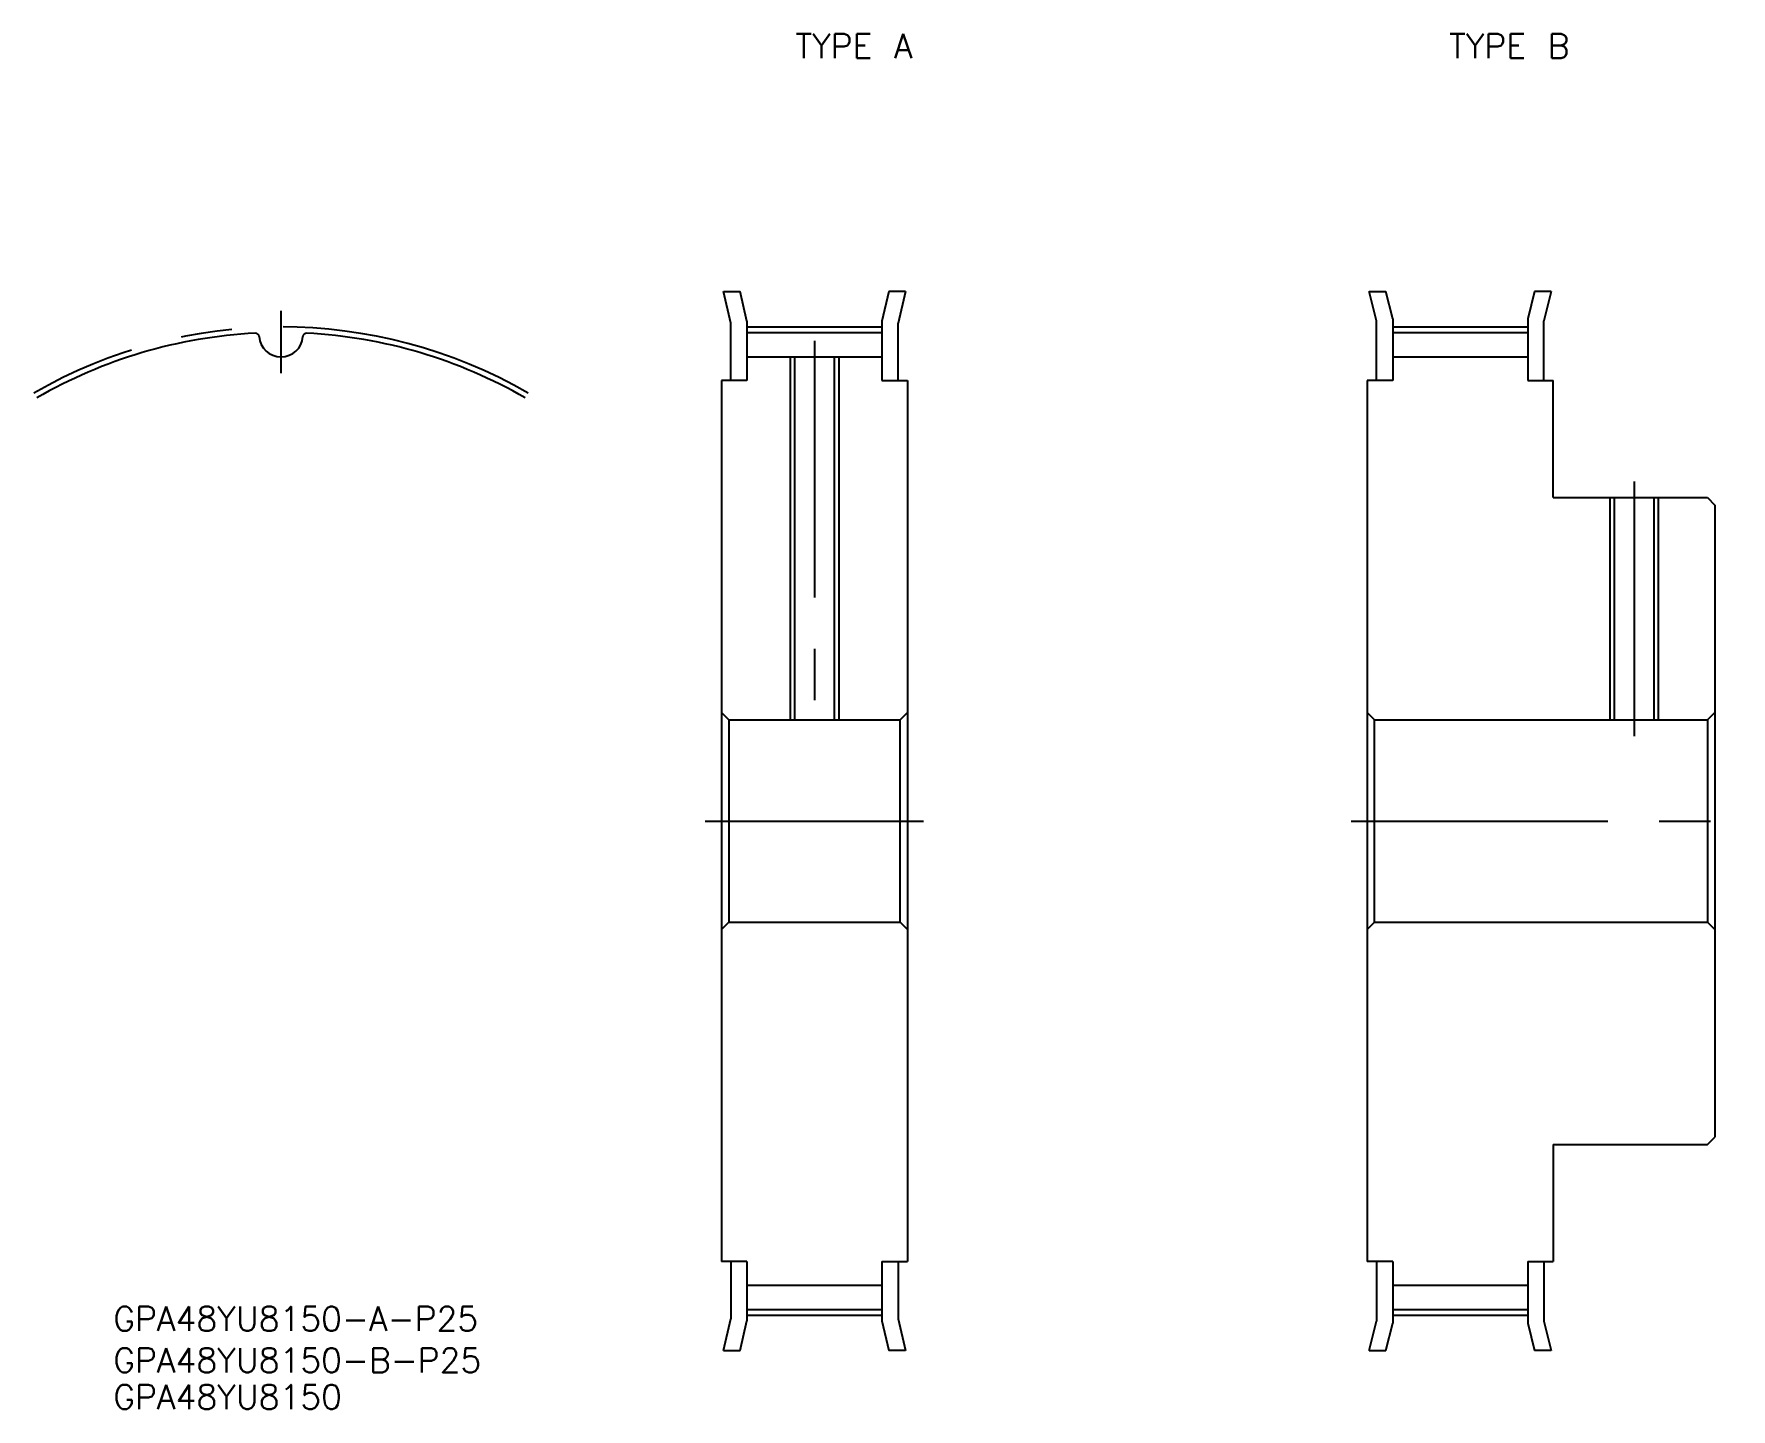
# Model space of a CAD drawing. Extents: x -31 to 179, y -73 to 97.
import ezdxf

# ---------------------------------------------------------------- set-up
doc = ezdxf.new("R2010")
doc.units = 0
doc.linetypes.add('CENTER', pattern=[50.8, 31.75, -6.35, 6.35, -6.35])
doc.layers.get('0').update_dxf_attribs({"linetype": 'CONTINUOUS'})
doc.layers.add('CENTER', color=1, linetype='CENTER')
doc.styles.get("Standard").update_dxf_attribs({"font": 'txt.shx', "height": 3, "bigfont": 'bigfont.shx'})

msp = doc.modelspace()

# ---------------------------------------------------------------- linework, layer by layer
at = {"color": 7, "linetype": 'CONTINUOUS'}
for p, q in [((55.62, 61.59), (54.72, 65.5)), ((54.72, 65.5), (56.77, 65.5)), ((57.62, 61.82), (56.77, 65.5)), ((75.17, 65.5), (74.32, 61.82)), ((77.22, 65.5), (75.17, 65.5)), ((77.22, 65.5), (76.32, 61.59)), ((135.49, 61.88), (134.59, 65.5)), ((134.59, 65.5), (136.65, 65.5)), ((137.49, 62.12), (136.65, 65.5)), ((155.03, 65.5), (154.19, 62.12)), ((157.09, 65.5), (155.03, 65.5)), ((157.09, 65.5), (156.19, 61.88)), ((55.62, 54.5), (55.62, 61.59)), ((57.62, 61.82), (57.62, 54.5)), ((74.32, 61.82), (74.32, 54.5)), ((76.32, 54.5), (76.32, 61.59)), ((135.49, 54.5), (135.49, 61.88)), ((137.49, 62.12), (137.49, 54.5)), ((154.19, 62.12), (154.19, 54.5)), ((156.19, 54.5), (156.19, 61.88)), ((57.62, 60.43), (74.32, 60.43)), ((137.49, 60.43), (154.19, 60.43)), ((57.62, 57.41), (74.32, 57.41)), ((63.51, 57.41), (63.51, 12.5)), ((68.43, 57.41), (68.43, 12.5)), ((137.49, 57.41), (154.19, 57.41)), ((54.47, 54.5), (54.47, -54.5)), ((57.62, 54.5), (54.47, 54.5)), ((74.32, 54.5), (77.47, 54.5)), ((77.47, 54.5), (77.47, -54.5)), ((134.34, 54.5), (134.34, -54.5)), ((137.49, 54.5), (134.34, 54.5)), ((154.19, 54.5), (157.34, 54.5)), ((157.34, 40), (157.34, 54.5)), ((157.34, 40), (176.43, 40)), ((164.88, 40), (164.88, 12.5)), ((169.8, 40), (169.8, 12.5)), ((176.43, 40), (177.34, 39.09)), ((177.34, 39.09), (177.34, -39.09)), ((54.47, 13.41), (55.38, 12.5)), ((77.47, 13.41), (76.57, 12.5)), ((134.34, 13.41), (135.24, 12.5)), ((177.34, 13.41), (176.43, 12.5)), ((55.38, 12.5), (76.57, 12.5)), ((55.38, 12.5), (55.38, -12.5)), ((76.57, -12.5), (76.57, 12.5)), ((135.24, 12.5), (176.43, 12.5)), ((135.24, -12.5), (135.24, 12.5)), ((176.43, 12.5), (176.43, -12.5)), ((54.47, -13.41), (55.38, -12.5)), ((55.38, -12.5), (76.57, -12.5)), ((77.47, -13.41), (76.57, -12.5)), ((134.34, -13.41), (135.24, -12.5)), ((135.24, -12.5), (176.43, -12.5)), ((177.34, -13.41), (176.43, -12.5)), ((176.43, -40), (177.34, -39.09)), ((157.34, -40), (176.43, -40)), ((157.34, -40), (157.34, -54.5)), ((57.62, -54.5), (54.47, -54.5)), ((55.62, -54.5), (55.62, -61.59)), ((57.62, -54.5), (57.62, -61.82)), ((74.32, -54.5), (77.47, -54.5)), ((74.32, -54.5), (74.32, -61.82)), ((76.32, -54.5), (76.32, -61.59)), ((137.49, -54.5), (134.34, -54.5)), ((135.49, -54.5), (135.49, -61.88)), ((137.49, -54.5), (137.49, -62.12)), ((154.19, -54.5), (157.34, -54.5)), ((154.19, -54.5), (154.19, -62.12)), ((156.19, -54.5), (156.19, -61.88)), ((57.62, -57.41), (74.32, -57.41)), ((137.49, -57.41), (154.19, -57.41)), ((57.62, -60.43), (74.32, -60.43)), ((137.49, -60.43), (154.19, -60.43)), ((54.72, -65.5), (55.62, -61.59)), ((56.77, -65.5), (57.62, -61.82)), ((74.32, -61.82), (75.17, -65.5)), ((76.32, -61.59), (77.22, -65.5)), ((134.59, -65.5), (135.49, -61.88)), ((136.65, -65.5), (137.49, -62.12)), ((154.19, -62.12), (155.03, -65.5)), ((156.19, -61.88), (157.09, -65.5)), ((54.72, -65.5), (56.77, -65.5)), ((77.22, -65.5), (75.17, -65.5)), ((134.59, -65.5), (136.65, -65.5)), ((157.09, -65.5), (155.03, -65.5))]:
    msp.add_line(p, q, dxfattribs=at)
at = {"color": 3, "linetype": 'CONTINUOUS'}
for p, q in [((62.97, 57.41), (62.97, 12.5)), ((68.97, 57.41), (68.97, 12.5)), ((164.34, 40), (164.34, 12.5)), ((170.34, 40), (170.34, 12.5))]:
    msp.add_line(p, q, dxfattribs=at)
at = {"color": 7, "linetype": 'CONTINUOUS'}
for centre, radius, start, end in [((0, 0), 60.43, 93.0224, 120), ((-3.16, 59.89), 0.453, 4.2396, 93.0224), ((0, 60.13), 2.72, 184.2396, 355.7604), ((3.16, 59.89), 0.453, 86.9776, 175.7604), ((0, 0), 60.43, 60, 86.9776)]:
    msp.add_arc(centre, radius, start, end, dxfattribs=at)
at = {"layer": 'CENTER', "color": 1, "linetype": 'CENTER'}
for p, q in [((0, 55.41), (0, 63.12)), ((57.62, 61.12), (74.32, 61.12)), ((137.49, 61.12), (154.19, 61.12)), ((65.97, 59.41), (65.97, 10.5)), ((167.34, 42), (167.34, 10.5)), ((52.47, 0), (79.47, 0)), ((132.34, 0), (179.34, 0)), ((57.62, -61.11), (74.32, -61.11)), ((137.49, -61.11), (154.19, -61.11))]:
    msp.add_line(p, q, dxfattribs=at)
msp.add_arc((0, 0), 61.12, 60, 120, dxfattribs=at)

# ---------------------------------------------------------------- texts
at = {"color": 7, "linetype": 'CONTINUOUS'}
for s, p in [('TYPE A', (63.62, 94.36)), ('TYPE B', (144.47, 94.36)), ('GPA48YU8150-A-P25', (-20.75, -63.06)), ('GPA48YU8150-B-P25', (-20.75, -68.19)), ('GPA48YU8150', (-20.75, -72.73))]:
    msp.add_text(s, height=3, dxfattribs=at).set_placement(p)

doc.saveas('drawing.dxf')
